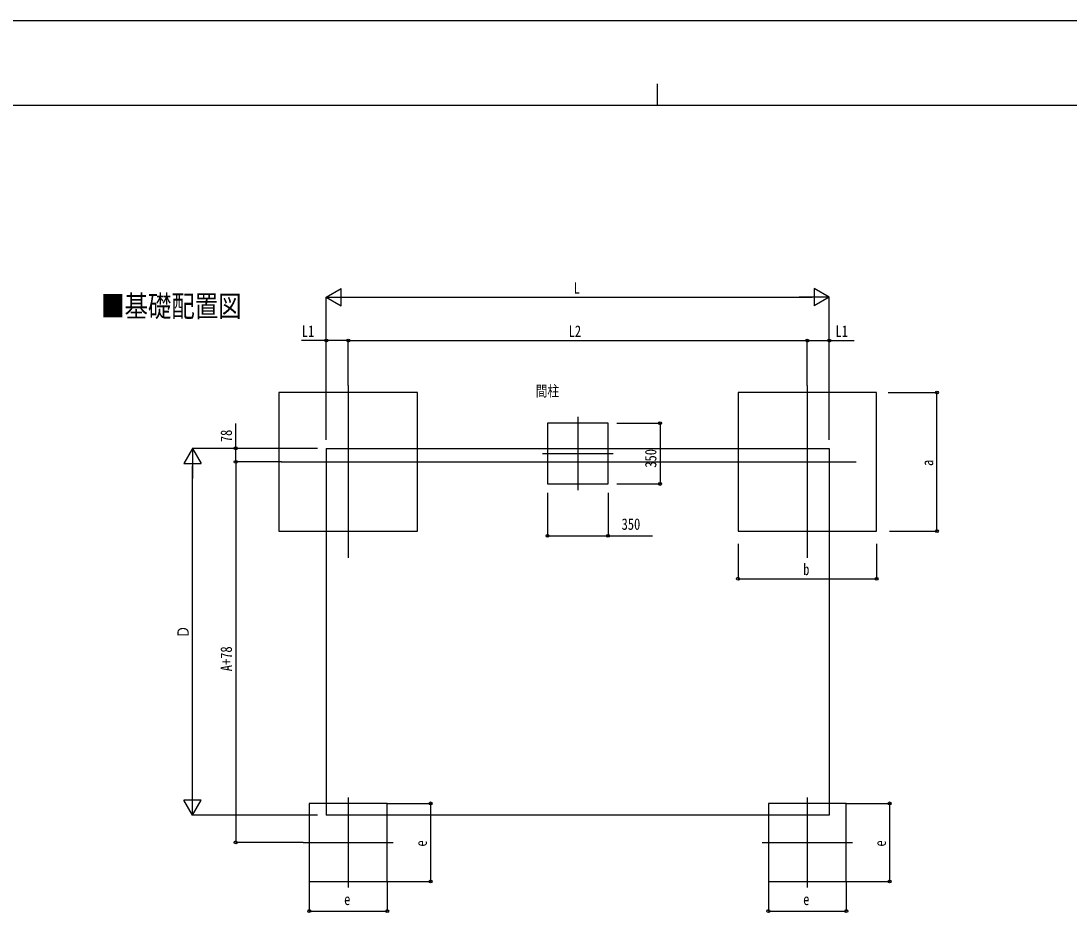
# Model space of a CAD drawing. Units: millimetres, scale not verified. Extents: x -10512 to 10512, y -7425 to 7425.
# Drawn here: x -3685 to 2365, y 2195 to 7425 of the extents above; entities that cross this region are included whole.
import ezdxf
from ezdxf.enums import TextEntityAlignment as Align

# ---------------------------------------------------------------- set-up
doc = ezdxf.new("R2010")
doc.units = ezdxf.units.MM
doc.header["$LTSCALE"] = 30
for name, color, linetype in [('0-2_USER1', 3, 'Continuous'), ('0-3_YKK_12', 2, 'Continuous'), ('0-5_YKK_A1', 4, 'Continuous'), ('0-6_YKK_D', 6, 'Continuous'), ('0-7_YKK_ZWAK', 7, 'Continuous')]:
    doc.layers.add(name, color=color, linetype=linetype)
doc.styles.add('ＭＳ ゴシック', font='')
doc.styles.get('ＭＳ ゴシック').set_extended_font_data('MS Gothic')

msp = doc.modelspace()

# ---------------------------------------------------------------- linework, layer by layer
at = {"layer": '0-3_YKK_12'}
for p, q in [((-1795.8, 5320.16), (-1795.8, 4324.99)), ((854.2, 5320.16), (854.2, 4324.99)), ((-470.8, 5139.19), (-470.8, 4716.56)), ((-674.53, 4927.88), (-267.07, 4927.88)), ((-2183.77, 4880.08), (1135.34, 4880.08)), ((-1795.8, 2943.08), (-1795.8, 2423.08)), ((854.2, 2943.08), (854.2, 2423.08)), ((-2055.8, 2683.08), (-1535.8, 2683.08)), ((594.2, 2683.08), (1114.2, 2683.08))]:
    msp.add_line(p, q, dxfattribs=at)
at = {"layer": '0-5_YKK_A1'}
for p, q in [((-1922.8, 4957.88), (981.2, 4957.88)), ((-1922.8, 4957.88), (-1922.8, 2839.5)), ((981.2, 4957.88), (981.2, 2839.5)), ((981.2, 2839.5), (-1922.8, 2839.5))]:
    msp.add_line(p, q, dxfattribs=at)
for points in [[(-2195.8, 4480.08), (-1395.8, 4480.08), (-1395.8, 5280.08), (-2195.8, 5280.08)], [(454.2, 4480.08), (1254.2, 4480.08), (1254.2, 5280.08), (454.2, 5280.08)], [(-645.8, 4752.88), (-295.8, 4752.88), (-295.8, 5102.88), (-645.8, 5102.88)], [(-2020.8, 2458.08), (-1570.8, 2458.08), (-1570.8, 2908.08), (-2020.8, 2908.08)], [(629.2, 2458.08), (1079.2, 2458.08), (1079.2, 2908.08), (629.2, 2908.08)]]:
    msp.add_lwpolyline(points, close=True, dxfattribs=at)
at = {"layer": '0-6_YKK_D'}
for p, q in [((-1922.8, 5830.08), (-1836.2, 5880.08)), ((-1836.2, 5780.08), (-1836.2, 5880.08)), ((981.2, 5830.08), (894.59, 5880.08)), ((894.59, 5880.08), (894.59, 5780.08)), ((-1922.8, 5007.88), (-1922.8, 5831.08)), ((-1922.8, 5830.08), (-1836.2, 5780.08)), ((-1922.8, 5830.08), (-1749.6, 5830.08)), ((-1822.8, 5830.08), (881.2, 5830.08)), ((981.2, 5830.08), (807.99, 5830.08)), ((981.2, 5830.08), (894.59, 5780.08)), ((981.2, 5007.88), (981.2, 5831.08)), ((-1922.8, 5007.88), (-1922.8, 5581.08)), ((-1795.8, 5320.16), (-1795.8, 5581.08)), ((-1795.8, 5320.16), (-1795.8, 5581.08)), ((-1795.8, 5580.08), (854.2, 5580.08)), ((854.2, 5320.16), (854.2, 5581.08)), ((854.2, 5320.16), (854.2, 5581.08)), ((981.2, 5007.88), (981.2, 5581.08)), ((1321.35, 5280.08), (1603.3, 5280.08)), ((1602.3, 4480.08), (1602.3, 5280.08)), ((-244.8, 5102.88), (5.2, 5102.88)), ((4.2, 5102.88), (4.2, 4752.88)), ((-2695.8, 4957.88), (-2745.8, 4871.27)), ((-1972.8, 4957.88), (-2696.8, 4957.88)), ((-2695.8, 4957.88), (-2645.8, 4871.27)), ((-2695.8, 4957.88), (-2695.8, 4784.67)), ((-1972.8, 4957.88), (-2446.8, 4957.88)), ((-2745.8, 4871.27), (-2645.8, 4871.27)), ((-2695.8, 2939.5), (-2695.8, 4857.88)), ((-2241.24, 4880.08), (-2446.8, 4880.08)), ((-2181.77, 4880.08), (-2446.8, 4880.08)), ((-2445.8, 4880.08), (-2445.8, 2683.08)), ((-244.8, 4752.88), (5.2, 4752.88)), ((-645.8, 4701.88), (-645.8, 4451.88)), ((-295.8, 4701.88), (-295.8, 4451.88)), ((1329.2, 4480.08), (1603.3, 4480.08)), ((454.2, 4405.88), (454.2, 4204.08)), ((1254.2, 4406.06), (1254.2, 4204.08)), ((454.2, 4205.08), (1254.2, 4205.08)), ((-2695.8, 2839.5), (-2695.8, 3012.7)), ((-2695.8, 2839.5), (-2745.8, 2926.1)), ((-2645.8, 2926.1), (-2745.8, 2926.1)), ((-2695.8, 2839.5), (-2645.8, 2926.1)), ((-1569.8, 2908.08), (-1319.8, 2908.08)), ((-1320.8, 2908.08), (-1320.8, 2458.08)), ((1080.2, 2908.08), (1330.2, 2908.08)), ((1329.2, 2908.08), (1329.2, 2458.08)), ((-1972.8, 2839.5), (-2696.8, 2839.5)), ((-2056.8, 2683.08), (-2446.8, 2683.08)), ((-2020.8, 2457.08), (-2020.8, 2285.63)), ((-1570.8, 2457.08), (-1570.8, 2285.63)), ((-1569.8, 2458.08), (-1319.8, 2458.08)), ((629.2, 2457.08), (629.2, 2285.63)), ((1079.2, 2457.08), (1079.2, 2285.63)), ((1080.2, 2458.08), (1330.2, 2458.08)), ((-2020.8, 2286.63), (-1570.8, 2286.63)), ((629.2, 2286.63), (1079.2, 2286.63))]:
    msp.add_line(p, q, dxfattribs=at)
for points in [[(-1795.8, 5580.08), (-1922.8, 5580.08), (-2065.74, 5580.08)], [(854.2, 5580.08), (981.2, 5580.08), (1124.13, 5580.08)], [(-2445.8, 4880.08), (-2445.8, 4957.88), (-2445.8, 5100.81)], [(-645.8, 4452.88), (-295.8, 4452.88), (-39.7, 4452.88)]]:
    msp.add_lwpolyline(points, dxfattribs=at)
for centre in [(-1922.8, 5580.08), (-1795.8, 5580.08), (-1795.8, 5580.08), (854.2, 5580.08), (854.2, 5580.08), (981.2, 5580.08), (1602.3, 5280.08), (4.2, 5102.88), (-2445.8, 4957.88), (-2445.8, 4880.08), (-2445.8, 4880.08), (4.2, 4752.88), (1602.3, 4480.08), (-645.8, 4452.88), (-295.8, 4452.88), (454.2, 4205.08), (1254.2, 4205.08), (-1320.8, 2908.08), (1329.2, 2908.08), (-2445.8, 2683.08), (-1320.8, 2458.08), (1329.2, 2458.08), (-2020.8, 2286.63), (-1570.8, 2286.63), (629.2, 2286.63), (1079.2, 2286.63)]:
    msp.add_circle(centre, 8.5, dxfattribs=at)
at = {"layer": '0-7_YKK_ZWAK'}
for p, q in [((-12.45, 7062.5), (-12.45, 6937.5)), ((9737.55, 6937.5), (-9762.45, 6937.5))]:
    msp.add_line(p, q, dxfattribs=at)
msp.add_lwpolyline([(-10512.5, -7425), (10512.5, -7425), (10512.5, 7425), (-10512.5, 7425)], close=True, dxfattribs=at)

# ---------------------------------------------------------------- texts
at = {"layer": '0-2_USER1', "style": 'ＭＳ ゴシック', "width": 0.8}
for s, height, p in [('■基礎配置図', 123.8, (-3222.48, 5679.91)), ('間柱', 61.86, (-713.77, 5239.41))]:
    msp.add_text(s, height=height, dxfattribs=at).set_placement(p, align=Align.BOTTOM_LEFT)
at = {"layer": '0-6_YKK_D', "style": 'ＭＳ ゴシック', "width": 0.8}
for s, p in [('L', (-494.8, 5831.08)), ('L1', (-2064.07, 5581.74)), ('L2', (-523.6, 5581.74)), ('L1', (1016.86, 5581.74)), ('350', (-217.9, 4467.88)), ('b', (830.2, 4206.41)), ('e', (-1819.8, 2301.63)), ('e', (830.2, 2301.63))]:
    msp.add_text(s, height=65.98, dxfattribs=at).set_placement(p, align=Align.BOTTOM_LEFT)
for s, p in [('78', (-2447.47, 4993.54)), ('350', (2.53, 4846.28)), ('a', (1600.64, 4856.08)), ('Ｄ', (-2696.8, 3862.69)), ('A+78', (-2447.47, 3671.18)), ('e', (-1322.47, 2659.08)), ('e', (1327.53, 2659.08))]:
    msp.add_text(s, height=65.98, rotation=90, dxfattribs=at).set_placement(p, align=Align.BOTTOM_LEFT)

doc.saveas('drawing.dxf')
